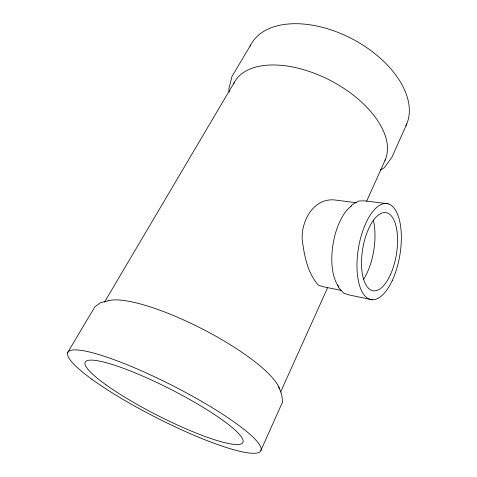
<?xml version="1.0" encoding="UTF-8"?>
<svg xmlns="http://www.w3.org/2000/svg" width="477" height="477" viewBox="0 0 477 477"><rect width="100%" height="100%" fill="white"/><g stroke="black" fill="none" stroke-linecap="round" stroke-linejoin="round"><path stroke-width="0.72" d="M260.913 450.419L282.652 401.771L281.597 394.038L278.61 386.555M406.845 123.847L391.897 157.297L384.218 167.797L380.378 170.003M280.607 392.022L327.735 287.482M366.598 201.264L385.571 159.175M104.457 302.203L234.153 82.658M67.549 352.724L94.84 306.872L100.659 302.615L108.667 300.695M250.741 44.939L231.977 76.463L228.787 89.229L229.234 92.085M350.333 206.827L352.658 204.46L358.758 201.008L364.577 200.847L388.069 203.786M356.391 202.725L336.44 200.179C314.438 196.643 301.273 220.058 302.168 239.347C304.26 255.386 307.26 272.48 318.284 285.091L322.458 286.582L341.431 290.451M372.501 299.8L349.331 295.019L343.828 293.236L339.093 288.239L337.644 285.222M373.33 220.07A44.731 20.606 -80.6 0 1 363.426 279.689M339.04 287.053A44.731 20.606 -80.6 0 1 332.91 245.017A44.731 20.606 -80.6 0 1 351.603 205.82M108.607 300.653A99.007 23.474 27.1 0 1 202.999 329.297A99.007 23.474 27.1 0 1 279.433 388.862M233.527 83.946A84.852 46.639 27.7 0 1 328.82 79.665A84.852 46.639 27.7 0 1 384.939 160.469M250.109 46.239A87.482 52.446 27.9 0 1 349.301 37.415A87.482 52.446 27.9 0 1 406.786 123.829M406.499 124.491A87.482 52.446 27.9 0 1 405.885 125.797M106.031 384.873A88.448 14.614 27 0 0 239.514 444.349A88.448 14.614 27 0 0 146.308 377.659A88.448 14.614 27 0 0 106.031 384.873M390.389 274.77A39.591 17.071 -80.6 0 0 386.597 212.754A39.591 17.071 -80.6 0 0 361.632 267.543A39.591 17.071 -80.6 0 0 390.389 274.77M392.303 280.44A48.672 21 -80.6 0 0 388.063 203.822A48.672 21 -80.6 0 0 357.106 270.62A48.672 21 -80.6 0 0 392.303 280.44M91.864 379.233A108.315 17.953 27 0 0 256.101 453.15A108.315 17.953 27 0 0 144.638 372.227A108.315 17.953 27 0 0 91.864 379.233"/></g></svg>
